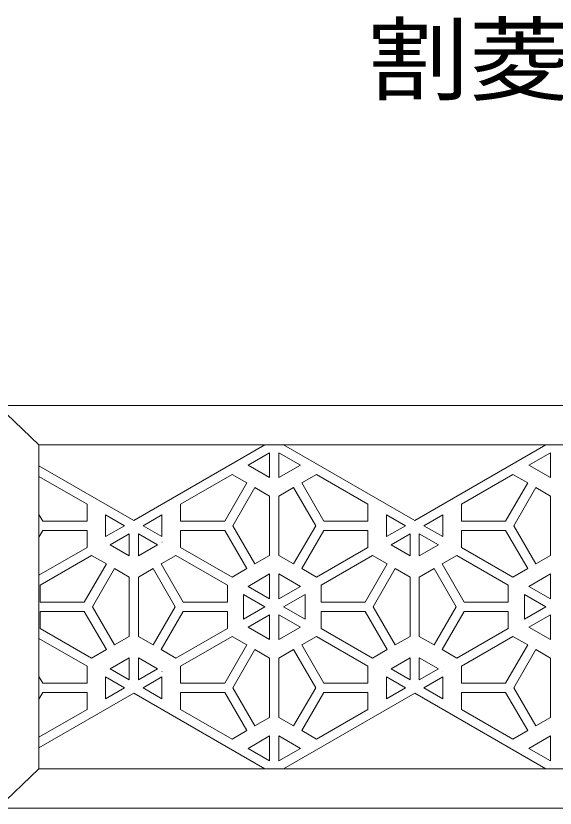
# Model space of a CAD drawing. Units: millimetres, scale not verified. Extents: x -2884 to 1958, y -697 to 1896.
# Drawn here: x -1148 to -680, y -171 to 517 of the extents above; entities that cross this region are included whole.
import ezdxf
from ezdxf.enums import TextEntityAlignment as Align

# ---------------------------------------------------------------- set-up
doc = ezdxf.new("R2010")
doc.units = ezdxf.units.MM
doc.header["$LTSCALE"] = 20
doc.layers.add('0-0_0-0', color=7, linetype='Continuous', lineweight=18)
doc.styles.add('ＭＳ 明朝', font='')
doc.styles.get('ＭＳ 明朝').set_extended_font_data('MS Mincho')

msp = doc.modelspace()

# ---------------------------------------------------------------- linework, layer by layer
at = {"layer": '0-0_0-0'}
for p, q in [((-1164.26, 178.97), (535.74, 178.97)), ((-1164.26, 178.97), (-1128.26, 144.73)), ((-932.07, 144.73), (-1128.26, 144.73)), ((-1128.26, -136.79), (-1128.26, 144.73)), ((-1045.9, 79.02), (-932.07, 144.73)), ((-932.07, 144.73), (-915.84, 144.73)), ((-802.02, 79.02), (-915.84, 144.73)), ((-915.84, 144.73), (-688.19, 144.73)), ((-802.02, 79.02), (-688.19, 144.73)), ((-688.19, 144.73), (-671.96, 144.73)), ((-946.66, 127.03), (-927.98, 137.81)), ((-927.98, 116.24), (-927.98, 137.81)), ((-919.94, 116.24), (-919.94, 137.81)), ((-901.26, 127.03), (-919.94, 137.81)), ((-702.78, 127.03), (-684.1, 137.81)), ((-1045.9, 79.02), (-1128.26, 126.57)), ((-946.66, 127.03), (-927.98, 116.24)), ((-901.26, 127.03), (-919.94, 116.24)), ((-1086.45, 93.14), (-1128.26, 117.28)), ((-1005.34, 93.14), (-960.58, 118.99)), ((-947.76, 111.58), (-960.58, 118.99)), ((-900.15, 111.58), (-887.33, 118.99)), ((-842.57, 93.14), (-887.33, 118.99)), ((-761.46, 93.14), (-716.7, 118.99)), ((-703.88, 111.58), (-716.7, 118.99)), ((-703.88, 111.58), (-723.04, 78.39)), ((-940.8, 107.56), (-959.96, 74.37)), ((-927.98, 100.16), (-940.8, 107.56)), ((-919.94, 100.16), (-907.12, 107.56)), ((-907.12, 107.56), (-887.95, 74.37)), ((-696.92, 107.56), (-716.08, 74.37)), ((-684.1, 100.16), (-696.92, 107.56)), ((-927.98, 48.58), (-927.98, 100.16)), ((-919.94, 48.58), (-919.94, 100.16)), ((-684.1, 48.58), (-684.1, 100.16)), ((-1086.45, 78.39), (-1086.45, 93.14)), ((-1005.34, 78.39), (-1005.34, 93.14)), ((-842.57, 78.39), (-842.57, 93.14)), ((-761.46, 78.39), (-761.46, 93.14)), ((-1128.26, 84.26), (-1124.87, 78.39)), ((-1053.94, 74.37), (-1070.37, 83.86)), ((-1070.37, 64.89), (-1070.37, 83.86)), ((-1037.86, 74.37), (-1021.42, 83.86)), ((-1021.42, 64.89), (-1021.42, 83.86)), ((-826.49, 64.89), (-826.49, 83.86)), ((-810.06, 74.37), (-826.49, 83.86)), ((-793.98, 74.37), (-777.54, 83.86)), ((-777.54, 64.89), (-777.54, 83.86)), ((-1124.87, 78.39), (-1086.45, 78.39)), ((-723.04, 78.39), (-761.46, 78.39)), ((-1128.26, 64.49), (-1124.87, 70.35)), ((-1124.87, 70.35), (-1086.45, 70.35)), ((-1086.45, 55.6), (-1086.45, 70.35)), ((-1053.94, 74.37), (-1070.37, 64.89)), ((-1037.86, 74.37), (-1021.42, 64.89)), ((-1005.34, 55.6), (-1005.34, 70.35)), ((-940.8, 41.18), (-959.96, 74.37)), ((-907.12, 41.18), (-887.95, 74.37)), ((-842.57, 55.6), (-842.57, 70.35)), ((-810.06, 74.37), (-826.49, 64.89)), ((-793.98, 74.37), (-777.54, 64.89)), ((-723.04, 70.35), (-761.46, 70.35)), ((-761.46, 55.6), (-761.46, 70.35)), ((-703.88, 37.16), (-723.04, 70.35)), ((-696.92, 41.18), (-716.08, 74.37)), ((-1049.92, 67.41), (-1066.44, 57.87)), ((-1049.92, 67.41), (-1049.92, 48.33)), ((-1041.88, 67.41), (-1041.88, 48.33)), ((-1041.88, 67.41), (-1025.35, 57.87)), ((-806.04, 67.41), (-822.56, 57.87)), ((-806.04, 67.41), (-806.04, 48.33)), ((-798, 67.41), (-781.47, 57.87)), ((-798, 67.41), (-798, 48.33)), ((-1086.45, 55.6), (-1128.26, 31.46)), ((-1070.46, 60.19), (-1070.37, 60.14)), ((-1066.44, 57.87), (-1049.92, 48.33)), ((-1025.35, 57.87), (-1041.88, 48.33)), ((-1021.33, 60.19), (-1021.42, 60.14)), ((-1005.34, 55.6), (-960.58, 29.76)), ((-842.57, 55.6), (-887.33, 29.76)), ((-826.58, 60.19), (-826.49, 60.14)), ((-822.56, 57.87), (-806.04, 48.33)), ((-781.47, 57.87), (-798, 48.33)), ((-777.45, 60.19), (-777.54, 60.14)), ((-761.46, 55.6), (-716.7, 29.76)), ((-1082.52, 48.58), (-1127.19, 22.8)), ((-1082.52, 48.58), (-1069.7, 41.18)), ((-1009.27, 48.58), (-1022.09, 41.18)), ((-1009.27, 48.58), (-964.6, 22.8)), ((-940.8, 41.18), (-927.98, 48.58)), ((-927.98, 48.58), (-940.8, 41.18)), ((-907.12, 41.18), (-919.94, 48.58)), ((-919.94, 48.58), (-907.12, 41.18)), ((-838.64, 48.58), (-883.31, 22.8)), ((-838.64, 48.58), (-825.82, 41.18)), ((-765.39, 48.58), (-778.21, 41.18)), ((-765.39, 48.58), (-720.72, 22.8)), ((-684.1, 48.58), (-696.92, 41.18)), ((-696.92, 41.18), (-684.1, 48.58)), ((-1069.7, 41.18), (-1088.86, 7.99)), ((-1062.74, 37.16), (-1081.9, 3.97)), ((-1062.74, 37.16), (-1049.92, 29.76)), ((-1029.06, 37.16), (-1041.88, 29.76)), ((-1029.06, 37.16), (-1009.89, 3.97)), ((-1022.09, 41.18), (-1002.93, 7.99)), ((-947.76, 37.16), (-960.58, 29.76)), ((-960.58, 29.76), (-947.76, 37.16)), ((-900.15, 37.16), (-887.33, 29.76)), ((-887.33, 29.76), (-900.15, 37.16)), ((-825.82, 41.18), (-844.98, 7.99)), ((-818.86, 37.16), (-838.02, 3.97)), ((-818.86, 37.16), (-806.04, 29.76)), ((-785.18, 37.16), (-798, 29.76)), ((-785.18, 37.16), (-766.01, 3.97)), ((-778.21, 41.18), (-759.05, 7.99)), ((-716.7, 29.76), (-703.88, 37.16)), ((-703.88, 37.16), (-716.7, 29.76)), ((-1049.92, 29.76), (-1049.92, 3.97)), ((-1041.88, 29.76), (-1041.88, 3.97)), ((-946.66, 21.72), (-927.98, 32.5)), ((-927.98, 10.93), (-927.98, 32.5)), ((-901.26, 21.72), (-919.94, 32.5)), ((-919.94, 10.93), (-919.94, 32.5)), ((-806.04, 29.76), (-806.04, 3.97)), ((-798, 29.76), (-798, 3.97)), ((-702.78, 21.72), (-684.1, 32.5)), ((-684.1, 10.93), (-684.1, 32.5)), ((-1127.19, 22.8), (-1127.19, 7.99)), ((-964.6, 22.8), (-964.6, 7.99)), ((-946.66, 21.72), (-927.98, 10.93)), ((-901.26, 21.72), (-919.94, 10.93)), ((-883.31, 22.8), (-883.31, 7.99)), ((-720.72, 22.8), (-720.72, 7.99)), ((-702.78, 21.72), (-684.1, 10.93)), ((-950.68, 14.76), (-950.68, 3.97)), ((-950.68, 14.76), (-932, 3.97)), ((-897.24, 14.76), (-915.92, 3.97)), ((-897.24, 14.76), (-897.24, 3.97)), ((-706.8, 14.76), (-688.12, 3.97)), ((-706.8, 14.76), (-706.8, 3.97)), ((-1127.19, 7.99), (-1088.86, 7.99)), ((-964.6, 7.99), (-1002.93, 7.99)), ((-883.31, 7.99), (-844.98, 7.99)), ((-720.72, 7.99), (-759.05, 7.99)), ((-1062.74, -29.22), (-1081.9, 3.97)), ((-1049.92, -21.82), (-1049.92, 3.97)), ((-1041.88, -21.82), (-1041.88, 3.97)), ((-1029.06, -29.22), (-1009.89, 3.97)), ((-950.68, -6.81), (-950.68, 3.97)), ((-950.68, -6.81), (-932, 3.97)), ((-897.24, -6.81), (-915.92, 3.97)), ((-897.24, -6.81), (-897.24, 3.97)), ((-818.86, -29.22), (-838.02, 3.97)), ((-806.04, -21.82), (-806.04, 3.97)), ((-798, -21.82), (-798, 3.97)), ((-785.18, -29.22), (-766.01, 3.97)), ((-706.8, -6.81), (-688.12, 3.97)), ((-706.8, -6.81), (-706.8, 3.97)), ((-1127.19, -0.05), (-1088.86, -0.05)), ((-1127.19, -14.85), (-1127.19, -0.05)), ((-1069.7, -33.24), (-1088.86, -0.05)), ((-1022.09, -33.24), (-1002.93, -0.05)), ((-964.6, -0.05), (-1002.93, -0.05)), ((-964.6, -14.85), (-964.6, -0.05)), ((-946.66, -13.78), (-927.98, -2.99)), ((-927.98, -2.99), (-927.98, -24.56)), ((-901.26, -13.78), (-919.94, -2.99)), ((-919.94, -2.99), (-919.94, -24.56)), ((-883.31, -14.85), (-883.31, -0.05)), ((-883.31, -0.05), (-844.98, -0.05)), ((-825.82, -33.24), (-844.98, -0.05)), ((-778.21, -33.24), (-759.05, -0.05)), ((-720.72, -0.05), (-759.05, -0.05)), ((-720.72, -14.85), (-720.72, -0.05)), ((-702.78, -13.78), (-684.1, -2.99)), ((-684.1, -2.99), (-684.1, -24.56)), ((-1082.52, -40.64), (-1127.19, -14.85)), ((-1009.27, -40.64), (-964.6, -14.85)), ((-946.66, -13.78), (-927.98, -24.56)), ((-901.26, -13.78), (-919.94, -24.56)), ((-838.64, -40.64), (-883.31, -14.85)), ((-765.39, -40.64), (-720.72, -14.85)), ((-702.78, -13.78), (-684.1, -24.56)), ((-1086.45, -47.66), (-1128.26, -23.52)), ((-1062.74, -29.22), (-1049.92, -21.82)), ((-1029.06, -29.22), (-1041.88, -21.82)), ((-1005.34, -47.66), (-960.58, -21.82)), ((-947.76, -29.22), (-960.58, -21.82)), ((-960.58, -21.82), (-947.76, -29.22)), ((-900.15, -29.22), (-887.33, -21.82)), ((-887.33, -21.82), (-900.15, -29.22)), ((-842.57, -47.66), (-887.33, -21.82)), ((-818.86, -29.22), (-806.04, -21.82)), ((-785.18, -29.22), (-798, -21.82)), ((-761.46, -47.66), (-716.7, -21.82)), ((-716.7, -21.82), (-703.88, -29.22)), ((-703.88, -29.22), (-716.7, -21.82)), ((-1082.52, -40.64), (-1069.7, -33.24)), ((-1009.27, -40.64), (-1022.09, -33.24)), ((-940.8, -33.24), (-959.96, -66.43)), ((-940.8, -33.24), (-927.98, -40.64)), ((-927.98, -40.64), (-940.8, -33.24)), ((-907.12, -33.24), (-919.94, -40.64)), ((-919.94, -40.64), (-907.12, -33.24)), ((-907.12, -33.24), (-887.95, -66.43)), ((-838.64, -40.64), (-825.82, -33.24)), ((-765.39, -40.64), (-778.21, -33.24)), ((-703.88, -29.22), (-723.04, -62.41)), ((-696.92, -33.24), (-716.08, -66.43)), ((-684.1, -40.64), (-696.92, -33.24)), ((-696.92, -33.24), (-684.1, -40.64)), ((-1066.44, -49.93), (-1049.92, -40.38)), ((-1049.92, -59.47), (-1049.92, -40.38)), ((-1025.35, -49.93), (-1041.88, -40.38)), ((-1041.88, -59.47), (-1041.88, -40.38)), ((-927.98, -40.64), (-927.98, -92.22)), ((-919.94, -40.64), (-919.94, -92.22)), ((-822.56, -49.93), (-806.04, -40.38)), ((-806.04, -59.47), (-806.04, -40.38)), ((-798, -59.47), (-798, -40.38)), ((-781.47, -49.93), (-798, -40.38)), ((-684.1, -40.64), (-684.1, -92.22)), ((-1086.45, -47.66), (-1086.45, -62.41)), ((-1005.34, -47.66), (-1005.34, -62.41)), ((-842.57, -47.66), (-842.57, -62.41)), ((-761.46, -47.66), (-761.46, -62.41)), ((-1070.46, -52.25), (-1070.37, -52.19)), ((-1049.92, -59.47), (-1066.44, -49.93)), ((-1041.88, -59.47), (-1025.35, -49.93)), ((-1021.33, -52.25), (-1021.42, -52.19)), ((-826.58, -52.25), (-826.49, -52.19)), ((-806.04, -59.47), (-822.56, -49.93)), ((-798, -59.47), (-781.47, -49.93)), ((-777.45, -52.25), (-777.54, -52.19)), ((-1128.26, -56.54), (-1124.87, -62.41)), ((-1053.94, -66.43), (-1070.37, -56.94)), ((-1070.37, -56.94), (-1070.37, -75.92)), ((-1037.86, -66.43), (-1021.42, -56.94)), ((-1021.42, -56.94), (-1021.42, -75.92)), ((-826.49, -56.94), (-826.49, -75.92)), ((-810.06, -66.43), (-826.49, -56.94)), ((-793.98, -66.43), (-777.54, -56.94)), ((-777.54, -56.94), (-777.54, -75.92)), ((-1124.87, -62.41), (-1086.45, -62.41)), ((-1053.94, -66.43), (-1070.37, -75.92)), ((-1037.86, -66.43), (-1021.42, -75.92)), ((-940.8, -99.62), (-959.96, -66.43)), ((-907.12, -99.62), (-887.95, -66.43)), ((-810.06, -66.43), (-826.49, -75.92)), ((-793.98, -66.43), (-777.54, -75.92)), ((-723.04, -62.41), (-761.46, -62.41)), ((-696.92, -99.62), (-716.08, -66.43)), ((-1128.26, -76.32), (-1124.87, -70.45)), ((-1045.9, -71.07), (-1128.26, -118.62)), ((-1124.87, -70.45), (-1086.45, -70.45)), ((-1086.45, -70.45), (-1086.45, -85.2)), ((-1045.9, -71.07), (-932.07, -136.79)), ((-1005.34, -70.45), (-1005.34, -85.2)), ((-802.02, -71.07), (-915.84, -136.79)), ((-842.57, -70.45), (-842.57, -85.2)), ((-802.02, -71.07), (-688.19, -136.79)), ((-723.04, -70.45), (-761.46, -70.45)), ((-761.46, -70.45), (-761.46, -85.2)), ((-703.88, -103.64), (-723.04, -70.45)), ((-1086.45, -85.2), (-1128.26, -109.34)), ((-1005.34, -85.2), (-960.58, -111.04)), ((-842.57, -85.2), (-887.33, -111.04)), ((-761.46, -85.2), (-716.7, -111.04)), ((-927.98, -92.22), (-940.8, -99.62)), ((-919.94, -92.22), (-907.12, -99.62)), ((-684.1, -92.22), (-696.92, -99.62)), ((-947.76, -103.64), (-960.58, -111.04)), ((-946.66, -119.08), (-927.98, -108.3)), ((-927.98, -108.3), (-927.98, -129.87)), ((-919.94, -108.3), (-919.94, -129.87)), ((-901.26, -119.08), (-919.94, -108.3)), ((-900.15, -103.64), (-887.33, -111.04)), ((-703.88, -103.64), (-716.7, -111.04)), ((-946.66, -119.08), (-927.98, -129.87)), ((-901.26, -119.08), (-919.94, -129.87)), ((-702.78, -119.08), (-684.1, -129.87)), ((-932.07, -136.79), (-915.84, -136.79)), ((-915.84, -136.79), (-688.19, -136.79)), ((-688.19, -136.79), (-671.96, -136.79))]:
    msp.add_line(p, q, dxfattribs=at)
for points in [[(-1164.26, -171.03), (535.74, -171.03), (535.74, 178.97)], [(-702.78, 127.03), (-684.1, 116.24), (-684.1, 137.81)], [(-947.76, 111.58), (-966.92, 78.39), (-1005.34, 78.39)], [(-900.15, 111.58), (-880.99, 78.39), (-842.57, 78.39)], [(-947.76, 37.16), (-966.92, 70.35), (-1005.34, 70.35)], [(-900.15, 37.16), (-880.99, 70.35), (-842.57, 70.35)], [(-947.76, -29.22), (-966.92, -62.41), (-1005.34, -62.41)], [(-900.15, -29.22), (-880.99, -62.41), (-842.57, -62.41)], [(-947.76, -103.64), (-966.92, -70.45), (-1005.34, -70.45)], [(-900.15, -103.64), (-880.99, -70.45), (-842.57, -70.45)], [(-702.78, -119.08), (-684.1, -108.3), (-684.1, -129.87)], [(-932.07, -136.79), (-1128.26, -136.79), (-1164.26, -171.03)]]:
    msp.add_lwpolyline(points, dxfattribs=at)

# ---------------------------------------------------------------- texts
at = {"layer": '0-0_0-0', "style": 'ＭＳ 明朝', "width": 1.1}
msp.add_text('割菱繋', height=58.65, dxfattribs=at).set_placement((-842.84, 432.57), align=Align.BOTTOM_LEFT)

doc.saveas('drawing.dxf')
